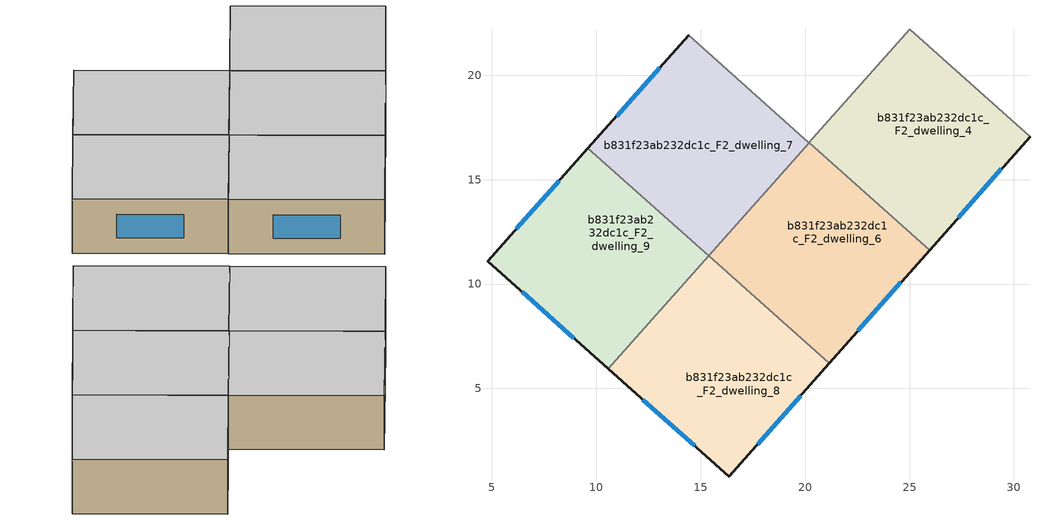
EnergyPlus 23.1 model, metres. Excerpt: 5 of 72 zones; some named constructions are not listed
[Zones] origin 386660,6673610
b831f23ab232dc1c_F2_dwelling_4
 floor to b831f23ab232dc1c_F1_dwelling_4 (EU_floor_Construction): 30.77,17.07 27.27,13.11 21.5,18.25 25.01,22.19 z6
 floor adiabatic (EU_floor_Construction): 30.77,17.07 25.96,11.63 20.19,16.77 21.51,18.24 27.27,13.11 z6
 wall outside (EU_wall_Construction): 25.96,11.63 30.77,17.07 z6:9
 wall to b831f23ab232dc1c_F2_dwelling_5 (EU_wall_Construction): 25.01,22.19 20.18,16.77 z6:9
 wall to b831f23ab232dc1c_F2_dwelling_2 (EU_wall_Construction): 30.77,17.07 25.01,22.19 z6:9
 wall to b831f23ab232dc1c_F2_dwelling_6 (EU_wall_Construction): 20.19,16.77 25.96,11.63 z6:9
 window (EU_Window_Construction): 27.33,13.18 29.4,15.51 z6.86:8.14
 ceiling to b831f23ab232dc1c_F3_dwelling_4 (EU_floor_Construction): 25.96,11.63 30.77,17.07 25.01,22.19 20.18,16.77 z9
b831f23ab232dc1c_F2_dwelling_6
 floor outside (EU_floor_Construction): 20.19,16.77 15.38,11.35 17.13,13.32 z6
 floor to b831f23ab232dc1c_F1_dwelling_6 (EU_floor_Construction): 25.96,11.63 22.9,8.18 17.13,13.32 20.19,16.77 z6
 floor to b831f23ab232dc1c_F1_dwelling_8 (EU_floor_Construction): 22.9,8.18 21.16,6.2 17.31,9.63 19.06,11.6 z6
 floor to b831f23ab232dc1c_F1_dwelling_10 (EU_floor_Construction): 19.06,11.6 17.31,9.63 15.38,11.35 17.13,13.32 z6
 wall outside (EU_wall_Construction): 21.16,6.2 25.96,11.63 z6:9
 wall to b831f23ab232dc1c_F2_dwelling_7 (EU_wall_Construction): 20.19,16.77 15.38,11.36 z6:9
 wall to b831f23ab232dc1c_F2_dwelling_8 (EU_wall_Construction): 15.39,11.35 21.16,6.2 z6:9
 wall to b831f23ab232dc1c_F2_dwelling_9 (EU_wall_Construction): 15.38,11.35 15.39,11.35 z6:9
 window (EU_Window_Construction): 22.53,7.75 24.59,10.08 z6.86:8.14
 ceiling to b831f23ab232dc1c_F3_dwelling_6 (EU_floor_Construction): 21.16,6.2 25.96,11.63 20.19,16.77 15.38,11.36 z9
b831f23ab232dc1c_F2_dwelling_7
 floor adiabatic (EU_floor_Construction): 20.19,16.77 15.38,11.36 9.6,16.5 14.42,21.91 z6
 wall outside (EU_wall_Construction): 14.42,21.91 9.6,16.5 z6:9
 wall to b831f23ab232dc1c_F2_dwelling_5 (EU_wall_Construction): 20.18,16.77 14.42,21.91 z6:9
 wall to b831f23ab232dc1c_F2_dwelling_9 (EU_wall_Construction): 9.6,16.5 15.38,11.36 z6:9
 window (EU_Window_Construction): 13.04,20.36 10.98,18.04 z6.86:8.14
 ceiling to b831f23ab232dc1c_F3_dwelling_7 (EU_floor_Construction): 15.38,11.36 20.19,16.77 14.42,21.91 9.6,16.5 z9
b831f23ab232dc1c_F2_dwelling_8
 floor to b831f23ab232dc1c_F1_dwelling_8 (EU_floor_Construction): 21.16,6.2 16.36,0.78 12.5,4.23 17.31,9.63 z6
 floor to b831f23ab232dc1c_F1_dwelling_10 (EU_floor_Construction): 17.31,9.63 12.5,4.23 10.57,5.94 15.39,11.35 z6
 wall outside (EU_wall_Construction): 10.57,5.94 16.36,0.78 / 16.37,0.79 21.16,6.2 z6:9
 wall to b831f23ab232dc1c_F2_dwelling_9 (EU_wall_Construction): 15.39,11.35 10.57,5.94 z6:9
 window (EU_Window_Construction): 12.23,4.47 14.71,2.26 / 17.74,2.34 19.79,4.66 z6.86:8.14
 ceiling to b831f23ab232dc1c_F3_dwelling_8 (EU_floor_Construction): 16.36,0.78 21.16,6.2 15.39,11.35 10.57,5.94 z9
b831f23ab232dc1c_F2_dwelling_9
 floor to b831f23ab232dc1c_F1_dwelling_10 (EU_floor_Construction): 15.39,11.35 10.57,5.94 4.79,11.1 6.97,13.55 12.76,8.4 z6
 floor to b831f23ab232dc1c_F1_dwelling_9 (EU_floor_Construction): 15.38,11.35 12.76,8.4 6.97,13.55 9.6,16.5 z6
 wall outside (EU_wall_Construction): 9.6,16.5 4.79,11.1 10.57,5.94 z6:9
 window (EU_Window_Construction): 6.44,9.62 8.92,7.42 / 8.22,14.95 6.16,12.64 z6.86:8.14
 ceiling to b831f23ab232dc1c_F3_dwelling_9 (EU_floor_Construction): 10.57,5.94 15.39,11.35 9.6,16.5 4.79,11.1 z9
[SCHEDULE:FILE] Column Number=1; Rows to Skip at Top=0; Number of Hours of Data=8760; Column Separator=Comma; Interpolate to Timestep=No; Minutes per Item=60; Adjust Schedule for Daylight Savings=Yes
Name | File
EU_Step8_GainSchedule_b831f23ab232dc1c_F2_dwelling_3_f000 | ../../schedules/b831f23ab232dc1c/b831f23ab232dc1c_F2_dwelling_3_f000_gain.csv
EU_Step8_GainSchedule_b831f23ab232dc1c_F2_dwelling_4_f000 | ../../schedules/b831f23ab232dc1c/b831f23ab232dc1c_F2_dwelling_4_f000_gain.csv
EU_Step8_GainSchedule_b831f23ab232dc1c_F2_dwelling_5_f000 | ../../schedules/b831f23ab232dc1c/b831f23ab232dc1c_F2_dwelling_5_f000_gain.csv
EU_Step8_GainSchedule_b831f23ab232dc1c_F2_dwelling_6_f000 | ../../schedules/b831f23ab232dc1c/b831f23ab232dc1c_F2_dwelling_6_f000_gain.csv
EU_Step8_GainSchedule_b831f23ab232dc1c_F2_dwelling_7_f000 | ../../schedules/b831f23ab232dc1c/b831f23ab232dc1c_F2_dwelling_7_f000_gain.csv
EU_Step8_GainSchedule_b831f23ab232dc1c_F2_dwelling_8_f000 | ../../schedules/b831f23ab232dc1c/b831f23ab232dc1c_F2_dwelling_8_f000_gain.csv
EU_Step8_GainSchedule_b831f23ab232dc1c_F2_dwelling_9_f000 | ../../schedules/b831f23ab232dc1c/b831f23ab232dc1c_F2_dwelling_9_f000_gain.csv
